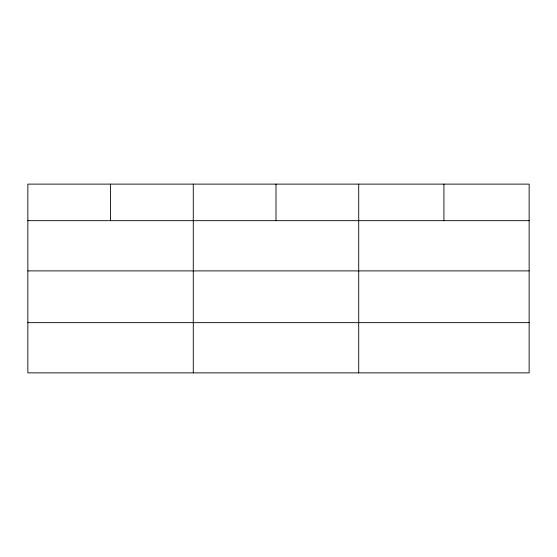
<?xml version="1.0" encoding="UTF-8"?>
<svg xmlns="http://www.w3.org/2000/svg" width="557" height="557" viewBox="0 0 557 557"><rect width="100%" height="100%" fill="white"/><g stroke="black" fill="none" stroke-linecap="round" stroke-linejoin="round"><path stroke-width="0.84" d="M529.15 270.897L529.15 184.123L27.85 184.123L27.85 372.877L529.15 372.877L529.15 270.897L27.85 270.897M27.85 220.669L529.15 220.669M27.85 322.649L529.15 322.649M443.929 184.123L443.929 220.669M358.708 184.123L358.708 372.877M275.993 184.123L275.993 220.669M193.279 184.123L193.279 372.877M110.565 184.123L110.565 220.669"/></g></svg>
